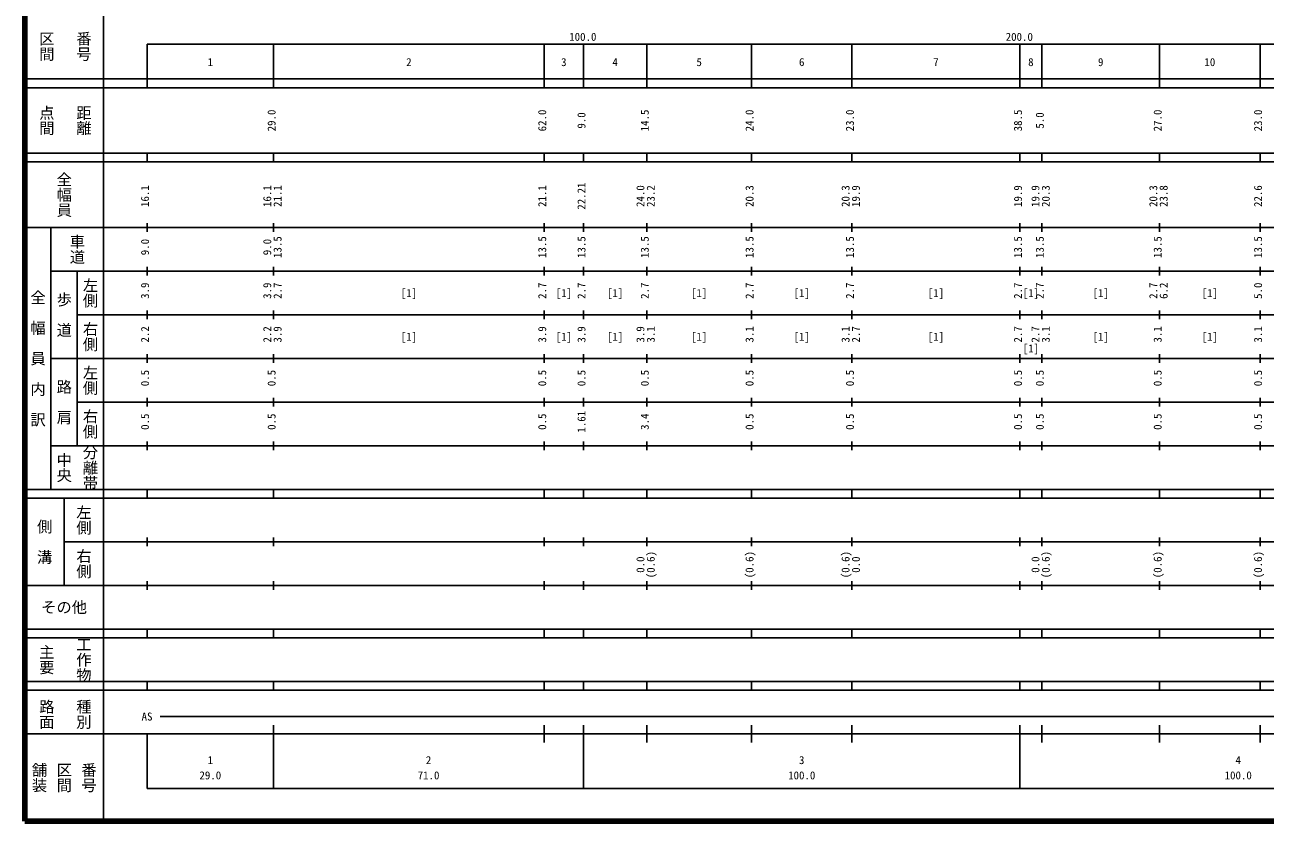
# Model space of a CAD drawing. Units: millimetres on the paper, enlarged 1000 times. Extents: x 40000 to 680000, y 20000 to 380000.
# Drawn here: x 40000 to 324181, y 20000 to 202409 of the extents above; entities that cross this region are included whole.
import ezdxf
from ezdxf.enums import TextEntityAlignment as Align

# ---------------------------------------------------------------- set-up
doc = ezdxf.new("R2010")
doc.units = ezdxf.units.MM
doc.header["$LTSCALE"] = 1000
doc.layers.add('M-TTL', color=2, linetype='Continuous', lineweight=140)
doc.layers.add('M-TTL-BAND', color=7, linetype='Continuous', lineweight=25)
doc.styles.add('@ＭＳ ゴシック', font='')
doc.styles.add('ＭＳ ゴシック', font='')
doc.styles.get('@ＭＳ ゴシック').set_extended_font_data('@MS Gothic')
doc.styles.get('ＭＳ ゴシック').set_extended_font_data('MS Gothic')

msp = doc.modelspace()

# ---------------------------------------------------------------- linework, layer by layer
at = {"layer": 'M-TTL'}
for p, q in [((40000, 380000), (40000, 20000)), ((40000, 20000), (680000, 20000))]:
    msp.add_line(p, q, dxfattribs=at)
at = {"layer": 'M-TTL-BAND'}
for p, q in [((58000, 370000), (58000, 20000)), ((68000, 198000), (579000, 198000)), ((68000, 198000), (68000, 188000)), ((97000, 188000), (97000, 198000)), ((159000, 188000), (159000, 198000)), ((168000, 188000), (168000, 198000)), ((182500, 188000), (182500, 198000)), ((206500, 188000), (206500, 198000)), ((229500, 188000), (229500, 198000)), ((268000, 188000), (268000, 198000)), ((273000, 188000), (273000, 198000)), ((300000, 188000), (300000, 198000)), ((323000, 188000), (323000, 198000)), ((40000, 190000), (579000, 190000)), ((40000, 188000), (579000, 188000)), ((40000, 173000), (579000, 173000)), ((40000, 171000), (579000, 171000)), ((68000, 171000), (68000, 173000)), ((97000, 171000), (97000, 173000)), ((159000, 171000), (159000, 173000)), ((168000, 171000), (168000, 173000)), ((182500, 171000), (182500, 173000)), ((206500, 171000), (206500, 173000)), ((229500, 171000), (229500, 173000)), ((268000, 171000), (268000, 173000)), ((273000, 171000), (273000, 173000)), ((300000, 171000), (300000, 173000)), ((323000, 171000), (323000, 173000)), ((68000, 155000), (68000, 157000)), ((97000, 155000), (97000, 157000)), ((159000, 155000), (159000, 157000)), ((168000, 155000), (168000, 157000)), ((182500, 155000), (182500, 157000)), ((206500, 155000), (206500, 157000)), ((229500, 155000), (229500, 157000)), ((268000, 155000), (268000, 157000)), ((273000, 155000), (273000, 157000)), ((300000, 155000), (300000, 157000)), ((323000, 155000), (323000, 157000)), ((40000, 156000), (579000, 156000)), ((46000, 96000), (46000, 156000)), ((46000, 146000), (579000, 146000)), ((52000, 146000), (52000, 106000)), ((68000, 145000), (68000, 147000)), ((97000, 145000), (97000, 147000)), ((159000, 145000), (159000, 147000)), ((168000, 145000), (168000, 147000)), ((182500, 145000), (182500, 147000)), ((206500, 145000), (206500, 147000)), ((229500, 145000), (229500, 147000)), ((268000, 145000), (268000, 147000)), ((273000, 145000), (273000, 147000)), ((300000, 145000), (300000, 147000)), ((323000, 145000), (323000, 147000)), ((68000, 135000), (68000, 137000)), ((97000, 135000), (97000, 137000)), ((159000, 135000), (159000, 137000)), ((168000, 135000), (168000, 137000)), ((182500, 135000), (182500, 137000)), ((206500, 135000), (206500, 137000)), ((229500, 135000), (229500, 137000)), ((268000, 135000), (268000, 137000)), ((273000, 135000), (273000, 137000)), ((300000, 135000), (300000, 137000)), ((323000, 135000), (323000, 137000)), ((52000, 136000), (579000, 136000)), ((46000, 126000), (579000, 126000)), ((68000, 125000), (68000, 127000)), ((97000, 125000), (97000, 127000)), ((159000, 125000), (159000, 127000)), ((168000, 125000), (168000, 127000)), ((182500, 125000), (182500, 127000)), ((206500, 125000), (206500, 127000)), ((229500, 125000), (229500, 127000)), ((268000, 125000), (268000, 127000)), ((273000, 125000), (273000, 127000)), ((300000, 125000), (300000, 127000)), ((323000, 125000), (323000, 127000)), ((68000, 115000), (68000, 117000)), ((97000, 115000), (97000, 117000)), ((159000, 115000), (159000, 117000)), ((168000, 115000), (168000, 117000)), ((182500, 115000), (182500, 117000)), ((206500, 115000), (206500, 117000)), ((229500, 115000), (229500, 117000)), ((268000, 115000), (268000, 117000)), ((273000, 115000), (273000, 117000)), ((300000, 115000), (300000, 117000)), ((323000, 115000), (323000, 117000)), ((52000, 116000), (579000, 116000)), ((46000, 106000), (579000, 106000)), ((68000, 105000), (68000, 107000)), ((97000, 105000), (97000, 107000)), ((159000, 105000), (159000, 107000)), ((168000, 105000), (168000, 107000)), ((182500, 105000), (182500, 107000)), ((206500, 105000), (206500, 107000)), ((229500, 105000), (229500, 107000)), ((268000, 105000), (268000, 107000)), ((273000, 105000), (273000, 107000)), ((300000, 105000), (300000, 107000)), ((323000, 105000), (323000, 107000)), ((40000, 96000), (579000, 96000)), ((40000, 94000), (579000, 94000)), ((49000, 94000), (49000, 74000)), ((68000, 94000), (68000, 96000)), ((97000, 94000), (97000, 96000)), ((159000, 94000), (159000, 96000)), ((168000, 94000), (168000, 96000)), ((182500, 94000), (182500, 96000)), ((206500, 94000), (206500, 96000)), ((229500, 94000), (229500, 96000)), ((268000, 94000), (268000, 96000)), ((273000, 94000), (273000, 96000)), ((300000, 94000), (300000, 96000)), ((323000, 94000), (323000, 96000)), ((49000, 84000), (579000, 84000)), ((68000, 83000), (68000, 85000)), ((97000, 83000), (97000, 85000)), ((159000, 83000), (159000, 85000)), ((168000, 83000), (168000, 85000)), ((182500, 83000), (182500, 85000)), ((206500, 83000), (206500, 85000)), ((229500, 83000), (229500, 85000)), ((268000, 83000), (268000, 85000)), ((273000, 83000), (273000, 85000)), ((300000, 83000), (300000, 85000)), ((323000, 83000), (323000, 85000)), ((40000, 74000), (579000, 74000)), ((68000, 73000), (68000, 75000)), ((97000, 73000), (97000, 75000)), ((159000, 73000), (159000, 75000)), ((168000, 73000), (168000, 75000)), ((182500, 73000), (182500, 75000)), ((206500, 73000), (206500, 75000)), ((229500, 73000), (229500, 75000)), ((268000, 73000), (268000, 75000)), ((273000, 73000), (273000, 75000)), ((300000, 73000), (300000, 75000)), ((323000, 73000), (323000, 75000)), ((40000, 64000), (579000, 64000)), ((68000, 62000), (68000, 64000)), ((97000, 62000), (97000, 64000)), ((159000, 62000), (159000, 64000)), ((168000, 62000), (168000, 64000)), ((182500, 62000), (182500, 64000)), ((206500, 62000), (206500, 64000)), ((229500, 62000), (229500, 64000)), ((268000, 62000), (268000, 64000)), ((273000, 62000), (273000, 64000)), ((300000, 62000), (300000, 64000)), ((323000, 62000), (323000, 64000)), ((40000, 62000), (579000, 62000)), ((40000, 52000), (579000, 52000)), ((68000, 50000), (68000, 52000)), ((97000, 50000), (97000, 52000)), ((159000, 50000), (159000, 52000)), ((168000, 50000), (168000, 52000)), ((182500, 50000), (182500, 52000)), ((206500, 50000), (206500, 52000)), ((229500, 50000), (229500, 52000)), ((268000, 50000), (268000, 52000)), ((273000, 50000), (273000, 52000)), ((300000, 50000), (300000, 52000)), ((323000, 50000), (323000, 52000)), ((40000, 50000), (579000, 50000)), ((71000, 44000), (565000, 44000)), ((40000, 40000), (579000, 40000)), ((68000, 40000), (68000, 27500)), ((97000, 27500), (97000, 42000)), ((159000, 38000), (159000, 42000)), ((168000, 27500), (168000, 42000)), ((182500, 38000), (182500, 42000)), ((206500, 38000), (206500, 42000)), ((229500, 38000), (229500, 42000)), ((268000, 27500), (268000, 42000)), ((273000, 38000), (273000, 42000)), ((300000, 38000), (300000, 42000)), ((323000, 38000), (323000, 42000)), ((68000, 27500), (579000, 27500))]:
    msp.add_line(p, q, dxfattribs=at)

# ---------------------------------------------------------------- texts
at = {"layer": 'M-TTL-BAND', "style": '@ＭＳ ゴシック'}
for s, p in [('区間', (45000, 197500)), ('番号', (53500, 197500)), ('点間', (45000, 180500)), ('距離', (53500, 180500)), ('全幅員', (49000, 163500)), ('車道', (52000, 151000)), ('左側', (55000, 141000)), ('全\u3000幅\u3000員\u3000内\u3000訳', (43000, 126000)), ('歩\u3000道', (49000, 136000)), ('右側', (55000, 131000)), ('左側', (55000, 121000)), ('路\u3000肩', (49000, 116000)), ('右側', (55000, 111000)), ('分離帯', (55000, 101000)), ('中央', (49000, 101000)), ('左側', (53500, 89000)), ('側\u3000溝', (44500, 84000)), ('右側', (53500, 79000)), ('主要', (45000, 57000)), ('工作物', (53500, 57000)), ('路面', (45000, 44500)), ('種別', (53500, 44500)), ('舗装', (43333, 30000)), ('区間', (49000, 30000)), ('番号', (54667, 30000))]:
    msp.add_text(s, height=2566, rotation=270, dxfattribs=at).set_placement(p, align=Align.MIDDLE_CENTER)
at = {"layer": 'M-TTL-BAND', "style": 'ＭＳ ゴシック'}
for s, p in [('100.0', (167844, 198195)), ('200.0', (267844, 198195)), ('1', (82500, 192405)), ('2', (128000, 192405)), ('3', (163500, 192405)), ('4', (175250, 192405)), ('5', (194500, 192405)), ('6', (218000, 192405)), ('7', (248750, 192405)), ('8', (270500, 192405)), ('9', (286500, 192405)), ('10', (311500, 192405)), ('[1]', (128000, 139500)), ('[1]', (163500, 139500)), ('[1]', (175250, 139500)), ('[1]', (194500, 139500)), ('[1]', (218000, 139500)), ('[1]', (248750, 139500)), ('[1]', (270500, 139500)), ('[1]', (286500, 139500)), ('[1]', (311500, 139500)), ('[1]', (128000, 129500)), ('[1]', (163500, 129500)), ('[1]', (175250, 129500)), ('[1]', (194500, 129500)), ('[1]', (218000, 129500)), ('[1]', (248750, 129500)), ('[1]', (286500, 129500)), ('[1]', (311500, 129500)), ('[1]', (270500, 126813)), ('AS', (68000, 42500)), ('1', (82500, 32523)), ('2', (132500, 32523)), ('3', (218000, 32523)), ('4', (318000, 32523)), ('29.0', (82500, 29033)), ('71.0', (132500, 29033)), ('100.0', (218000, 29033)), ('100.0', (318000, 29033))]:
    msp.add_text(s, height=1833, dxfattribs=at).set_placement(p, align=Align.BOTTOM_CENTER)
for s, p in [('29.0', (98000, 180500)), ('62.0', (160000, 180500)), ('9.0', (169000, 180500)), ('14.5', (183500, 180500)), ('24.0', (207500, 180500)), ('23.0', (230500, 180500)), ('38.5', (269000, 180500)), ('5.0', (274000, 180500)), ('27.0', (301000, 180500)), ('23.0', (324000, 180500)), ('16.1', (69000, 163174)), ('16.1', (97000, 163174)), ('21.1', (99370, 163174)), ('21.1', (160000, 163174)), ('22.21', (169000, 163174)), ('24.0', (182500, 163174)), ('23.2', (184870, 163174)), ('20.3', (207500, 163174)), ('20.3', (229500, 163174)), ('19.9', (231870, 163174)), ('19.9', (269000, 163174)), ('19.9', (273000, 163174)), ('20.3', (275370, 163174)), ('20.3', (300000, 163174)), ('23.8', (302370, 163174)), ('22.6', (324000, 163174)), ('13.5', (99370, 151500)), ('13.5', (160000, 151500)), ('13.5', (169000, 151500)), ('13.5', (183500, 151500)), ('13.5', (207500, 151500)), ('13.5', (230500, 151500)), ('13.5', (269000, 151500)), ('13.5', (274000, 151500)), ('13.5', (301000, 151500)), ('13.5', (324000, 151500)), ('9.0', (69000, 151500)), ('9.0', (97000, 151500)), ('3.9', (69000, 141500)), ('3.9', (97000, 141500)), ('2.7', (99370, 141500)), ('2.7', (160000, 141500)), ('2.7', (169000, 141500)), ('2.7', (183500, 141500)), ('2.7', (207500, 141500)), ('2.7', (230500, 141500)), ('2.7', (269000, 141500)), ('2.7', (274000, 141500)), ('2.7', (300000, 141500)), ('6.2', (302370, 141500)), ('5.0', (324000, 141500)), ('2.2', (69000, 131500)), ('2.2', (97000, 131500)), ('3.9', (99370, 131500)), ('3.9', (160000, 131500)), ('3.9', (169000, 131500)), ('3.9', (182500, 131500)), ('3.1', (184870, 131500)), ('3.1', (207500, 131500)), ('3.1', (229500, 131500)), ('2.7', (231870, 131500)), ('2.7', (269000, 131500)), ('2.7', (273000, 131500)), ('3.1', (275370, 131500)), ('3.1', (301000, 131500)), ('3.1', (324000, 131500)), ('0.5', (69000, 121500)), ('0.5', (98000, 121500)), ('0.5', (160000, 121500)), ('0.5', (169000, 121500)), ('0.5', (183500, 121500)), ('0.5', (207500, 121500)), ('0.5', (230500, 121500)), ('0.5', (269000, 121500)), ('0.5', (274000, 121500)), ('0.5', (301000, 121500)), ('0.5', (324000, 121500)), ('1.61', (169000, 111500)), ('0.5', (69000, 111500)), ('0.5', (98000, 111500)), ('0.5', (160000, 111500)), ('3.4', (183500, 111500)), ('0.5', (207500, 111500)), ('0.5', (230500, 111500)), ('0.5', (269000, 111500)), ('0.5', (274000, 111500)), ('0.5', (301000, 111500)), ('0.5', (324000, 111500)), ('0.0', (182500, 78764)), ('(0.6)', (184870, 78764)), ('(0.6)', (207500, 78764)), ('(0.6)', (229500, 78764)), ('0.0', (231870, 78764)), ('0.0', (273000, 78764)), ('(0.6)', (275370, 78764)), ('(0.6)', (301000, 78764)), ('(0.6)', (324000, 78764))]:
    msp.add_text(s, height=1833, rotation=90, dxfattribs=at).set_placement(p, align=Align.BOTTOM_CENTER)
msp.add_text('その他', height=2566, dxfattribs=at).set_placement((49000, 69000), align=Align.MIDDLE_CENTER)

doc.saveas('drawing.dxf')
